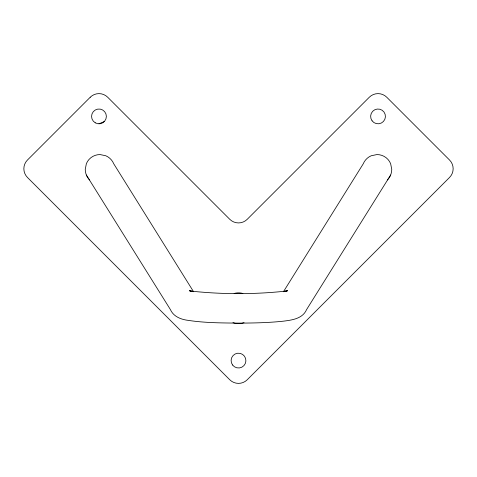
<?xml version="1.0" encoding="UTF-8"?>
<svg xmlns="http://www.w3.org/2000/svg" width="477" height="477" viewBox="0 0 477 477"><rect width="100%" height="100%" fill="white"/><g stroke="black" fill="none" stroke-linecap="round" stroke-linejoin="round"><path stroke-width="0.72" d="M283.421 291.745L363.206 163.885A15.049 15.049 0 0 1 371.219 155.758L376.913 154.572A14.686 14.686 0 0 1 390.633 163.671L391.754 169.347A15.049 15.049 0 0 1 387.419 179.907M390.627 175.053L306.639 309.495C302.71 318.708 292.121 320.073 283.421 321.17C268.509 322.78 253.49 323.048 238.5 323.126C221.781 322.929 204.949 322.929 188.379 320.389C181.159 319.572 173.449 316.656 170.361 309.495L86.373 175.053M286.081 291.232L287.321 290.415L283.702 291.68M98.972 123.811L104.201 121.647M283.821 291.691L287.315 290.952C254.951 294.542 222.049 294.542 189.685 290.952L193.179 291.691M193.298 291.68L189.679 290.415L190.919 291.232M193.579 291.745L113.794 163.885A15.049 15.049 0 0 0 105.781 155.758L100.087 154.572A14.686 14.686 0 0 0 86.367 163.671L85.246 169.347A15.049 15.049 0 0 0 89.581 179.907M244.051 322.649A15.413 15.413 0 0 1 232.949 322.649M234.135 293.48A15.413 15.413 0 0 1 242.865 293.48M90.248 97.225L27.463 160.016A12.33 12.33 0 0 0 27.463 177.456L229.777 379.775A12.33 12.33 0 0 0 247.223 379.775L449.537 177.456A12.33 12.33 0 0 0 449.537 160.016L386.752 97.225A12.33 12.33 0 0 0 369.311 97.225L247.223 219.313A12.33 12.33 0 0 1 229.777 219.313L107.689 97.225A12.33 12.33 0 0 0 90.248 97.225M95.269 122.822A7.399 7.399 0 0 0 106.371 116.412A7.399 7.399 0 0 0 95.269 110.002A7.399 7.399 0 0 0 95.269 122.822M232.561 365A7.399 7.399 0 0 0 245.291 363.528A7.399 7.399 0 0 0 237.647 353.236A7.399 7.399 0 0 0 232.561 365M372.09 120.824A7.399 7.399 0 0 0 384.82 119.351A7.399 7.399 0 0 0 377.182 109.06A7.399 7.399 0 0 0 372.09 120.824"/></g></svg>
